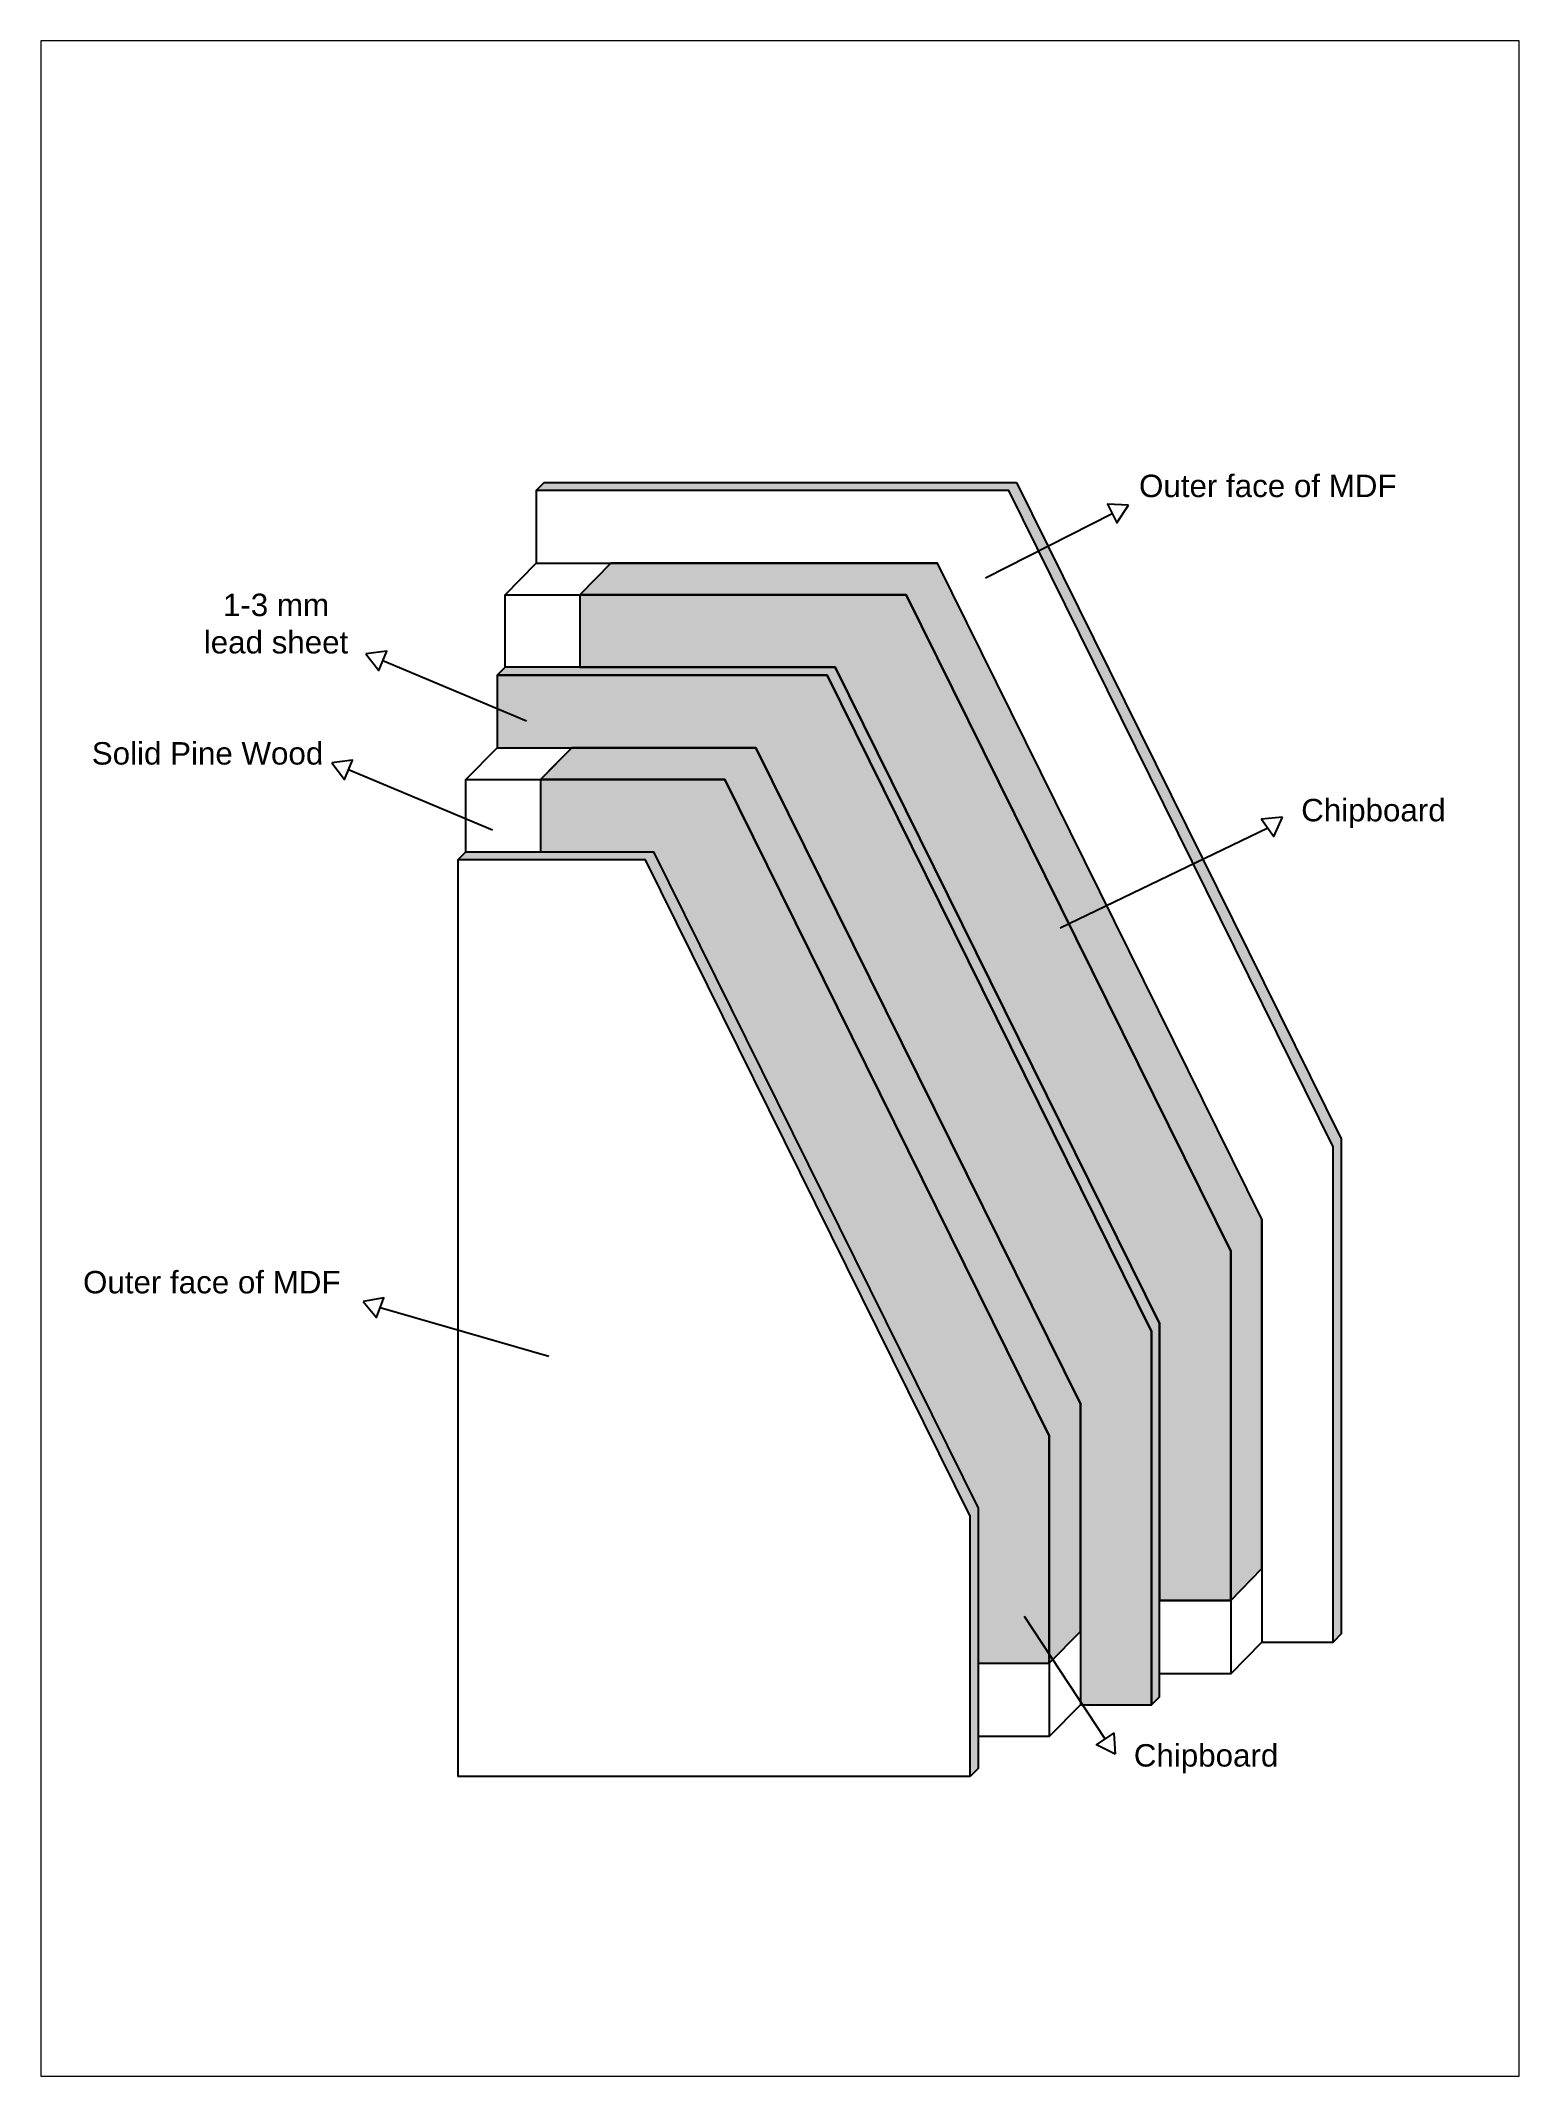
# Paper-space layout 'Presentación1 (4)' of a CAD drawing. Header units: millimetres. Extents: x 9 to 191, y 0 to 251.
# The model-space entities are those that its viewports show. They can reach past a viewport. Long polylines and large blocks are cut down to what shows.
import ezdxf

# ---------------------------------------------------------------- set-up
doc = ezdxf.new("R2010")
doc.units = ezdxf.units.MM
doc.layers.add('Capa1', color=252, linetype='Continuous')
doc.layers.add('Capa2', color=251, linetype='Continuous')
doc.layers.add('Capa3', color=7, linetype='Continuous', plot=False)
doc.styles.get("Standard").update_dxf_attribs({"font": 'txt.shx'})
pattern_1 = [(37.5, (0, 3000), (-0.48001, 14.682397), [0, -11.5824, 0, -12.954, 0, -12.3825]), (7.5, (0, 3000), (13.4857, 21.504753), [0, -6.2484, 0, -10.4394, 0, -4.0005]), (327.5, (-9.373, 3000), (23.729771, 0.043116), [0, -3.81, 0, -13.716, 0, -17.907]), (317.5, (-9.373, 3000), (22.906694, 6.68788), [0, -1.905, 0, -8.9916, 0, -10.287])]
pattern_2 = [(0, (0, 3000), (5.588, 2.54), [38.1, -5.08, 12.7, -2.54]), (0, (3.3782, 3001.27), (-2.54, 3.3782), [7.62, -0.8382, 15.24, -1.905]), (0, (1.27, 3002.159), (13.208, 1.7018), [20.32, -3.556, 10.16, -2.54])]

msp = doc.modelspace()

# ---------------------------------------------------------------- hatches: boundary and pattern name
at = {"layer": 'Capa1'}
for points in [[(8047.789, 5731.944), (8481.985, 4853.584), (8481.985, 4190.882), (8471.335, 4180.047), (8471.335, 4842.749), (8037.139, 5721.108), (7404.868, 5721.108), (7415.518, 5731.944)], [(7985.472, 4000), (7985.472, 4348.413), (7551.277, 5226.773), (7300, 5226.773), (7310.65, 5237.609), (7561.927, 5237.609), (7996.122, 4359.249), (7996.122, 4010.836)]]:
    msp.add_hatch(color=256, dxfattribs=at).paths.add_polyline_path(points)
h = msp.add_hatch(dxfattribs=at)
h.set_pattern_fill('AR-SAND', color=256, scale=0.3, style=0)
h.set_pattern_definition(pattern_1)
h.paths.add_polyline_path([(7504.868, 5624.199), (7463.084, 5581.686), (7900.106, 5581.686), (8334.302, 4703.326), (8334.302, 4235.699), (8376.086, 4278.212), (8376.086, 4745.839), (7941.891, 5624.199)])
h = msp.add_hatch(dxfattribs=at)
h.set_pattern_fill('AR-SAND', color=256, scale=0.3, style=0)
h.set_pattern_definition([(37.5, (20.892, 3021.257), (-0.48001, 14.682397), [0, -11.5824, 0, -12.954, 0, -12.3825]), (7.5, (20.892, 3021.257), (13.4857, 21.504753), [0, -6.2484, 0, -10.4394, 0, -4.0005]), (327.5, (11.52, 3021.257), (23.729771, 0.043116), [0, -3.81, 0, -13.716, 0, -17.907]), (317.5, (11.52, 3021.257), (22.906694, 6.68788), [0, -1.905, 0, -8.9916, 0, -10.287])])
h.paths.add_polyline_path([(7804.858, 5484.776), (8239.053, 4606.416), (8239.053, 4235.699), (8334.302, 4235.699), (8334.302, 4703.326), (7900.106, 5581.686), (7463.084, 5581.686), (7463.084, 5484.776)])
h = msp.add_hatch(dxfattribs=at)
h.set_pattern_fill('AR-SAND', color=256, scale=0.3, style=0)
h.set_pattern_definition(pattern_1)
h.paths.add_polyline_path([(7452.434, 5377.031), (7410.65, 5334.518), (7657.175, 5334.518), (8091.371, 4456.158), (8091.371, 4151.514), (8133.155, 4194.027), (8133.155, 4498.671), (7698.959, 5377.031)])
h = msp.add_hatch(dxfattribs=at)
h.set_pattern_fill('AR-SAND', color=256, scale=0.3, style=0)
h.set_pattern_definition([(37.5, (3411.612, 3384.66), (-0.48001, 14.682397), [0, -11.5824, 0, -12.954, 0, -12.3825]), (7.5, (3411.612, 3384.66), (13.4857, 21.50475), [0, -6.2484, 0, -10.4394, 0, -4.0005]), (327.5, (3402.239, 3384.66), (23.72977, 0.043116), [0, -3.81, 0, -13.716, 0, -17.907]), (317.5, (3402.24, 3384.66), (22.90669, 6.68788), [0, -1.905, 0, -8.9916, 0, -10.287])])
h.paths.add_polyline_path([(7410.65, 5334.518), (7410.65, 5237.609), (7561.927, 5237.609), (7996.122, 4359.249), (7996.122, 4151.514), (8091.371, 4151.514), (8091.371, 4456.158), (7657.175, 5334.518)])
at = {"layer": 'Capa2'}
h = msp.add_hatch(dxfattribs=at)
h.set_pattern_fill('AR-RROOF', color=256, scale=0.1, style=0)
h.set_pattern_definition(pattern_2)
h.paths.add_polyline_path([(7363.084, 5484.776), (7352.434, 5473.941), (7794.208, 5473.941), (8228.403, 4595.581), (8228.403, 4095.862), (8239.053, 4106.697), (8239.053, 4606.416), (7804.858, 5484.776)])
h = msp.add_hatch(dxfattribs=at)
h.set_pattern_fill('AR-RROOF', color=256, scale=0.1, style=0)
h.set_pattern_definition(pattern_2)
h.paths.add_polyline_path([(7352.434, 5473.941), (7352.434, 5377.031), (7698.959, 5377.031), (8133.155, 4498.671), (8133.155, 4095.862), (8228.403, 4095.862), (8228.403, 4595.581), (7794.208, 5473.941)])

# ---------------------------------------------------------------- linework, layer by layer
for p, q in [((7404.868, 5721.108), (7404.868, 5624.199)), ((8005.925, 5604.186), (8175.666, 5690.429)), ((7363.084, 5581.686), (7404.868, 5624.199)), ((7404.868, 5624.199), (7941.891, 5624.199)), ((7363.084, 5484.776), (7363.084, 5581.686)), ((7363.084, 5581.686), (7463.084, 5581.686)), ((7391.876, 5412.538), (7199.405, 5493.276)), ((7310.65, 5334.518), (7352.434, 5377.031)), ((7352.434, 5377.031), (7452.434, 5377.031)), ((7346.14, 5266.846), (7153.669, 5347.584)), ((7410.65, 5334.518), (7431.542, 5355.775)), ((7310.65, 5237.609), (7310.65, 5334.518)), ((7310.65, 5334.518), (7410.65, 5334.518)), ((8105.939, 5135.899), (8383.894, 5269.788)), ((7300, 5226.773), (7300, 4000)), ((8376.086, 4745.839), (8376.086, 4180.047)), ((7421.744, 4562.093), (7196.006, 4627.396)), ((8133.155, 4498.671), (8133.155, 4095.862)), ((8334.302, 4235.699), (8239.053, 4235.699)), ((8334.302, 4235.699), (8334.302, 4137.534)), ((8057.892, 4214.671), (8166.24, 4050.171)), ((8091.371, 4151.514), (8133.155, 4194.027)), ((8334.302, 4137.534), (8376.086, 4180.047)), ((8376.086, 4180.047), (8471.335, 4180.047)), ((8091.371, 4151.514), (8091.371, 4053.349)), ((8334.302, 4137.534), (8239.053, 4137.534)), ((8091.371, 4053.349), (8133.155, 4095.862)), ((8091.371, 4053.349), (7996.122, 4053.349)), ((7985.472, 4000), (7300, 4000))]:
    msp.add_line(p, q)
for points in [[(8047.789, 5731.944), (8481.985, 4853.584), (8481.985, 4190.882), (8471.335, 4180.047), (8471.335, 4842.749), (8037.139, 5721.108), (7404.868, 5721.108), (7415.518, 5731.944)], [(8197.335, 5701.438), (8169.31, 5702.939), (8182.023, 5677.919)], [(7804.858, 5484.776), (8239.053, 4606.416), (8239.053, 4235.699), (8334.302, 4235.699), (8334.302, 4703.326), (7900.106, 5581.686), (7463.084, 5581.686), (7463.084, 5484.776)], [(7176.992, 5502.677), (7193.977, 5480.336), (7204.833, 5506.216)], [(7363.084, 5484.776), (7352.434, 5473.941), (7794.208, 5473.941), (8228.403, 4595.581), (8228.403, 4095.862), (8239.053, 4106.697), (8239.053, 4606.416), (7804.858, 5484.776), (7363.084, 5484.776)], [(7131.256, 5356.985), (7148.241, 5334.644), (7159.097, 5360.524)], [(8403.626, 5283.979), (8375.702, 5281.181), (8392.087, 5258.396)], [(7985.472, 4000), (7985.472, 4348.413), (7551.277, 5226.773), (7300, 5226.773), (7310.65, 5237.609), (7561.927, 5237.609), (7996.122, 4359.249), (7996.122, 4010.836)], [(7173.139, 4635.632), (7191.251, 4614.193), (7200.761, 4640.598)], [(8179.63, 4029.887), (8154.529, 4042.44), (8177.951, 4057.902)]]:
    msp.add_lwpolyline(points, close=True)
for points in [[(7504.868, 5624.199), (7463.084, 5581.686), (7900.106, 5581.686), (8334.302, 4703.326), (8334.302, 4235.699), (8376.086, 4278.212), (8376.086, 4745.839), (7941.891, 5624.199), (7504.868, 5624.199)], [(7352.434, 5473.941), (7352.434, 5377.031), (7698.959, 5377.031), (8133.155, 4498.671), (8133.155, 4095.862), (8228.403, 4095.862), (8228.403, 4595.581), (7794.208, 5473.941), (7352.434, 5473.941)], [(7452.434, 5377.031), (7410.65, 5334.518), (7657.175, 5334.518), (8091.371, 4456.158), (8091.371, 4151.514), (8133.155, 4194.027), (8133.155, 4498.671), (7698.959, 5377.031), (7452.434, 5377.031)], [(7410.65, 5334.518), (7410.65, 5237.609), (7561.927, 5237.609), (7996.122, 4359.249), (7996.122, 4151.514), (8091.371, 4151.514), (8091.371, 4456.158), (7657.175, 5334.518), (7410.65, 5334.518)]]:
    msp.add_lwpolyline(points)

# ---------------------------------------------------------------- texts
at = {"char_height": 30, "attachment_point": 1}
for s, insert, width in [('{\\fArial|b0|i0|c0|p34;Outer face of MDF}', (8211.607, 5742.466), 427.02956), ('\\pxqc;{\\fArial|b0|i0|c0|p34;1-3 mm \\Plead sheet}', (6894.462, 5583.207), 324.27196), ('{\\fArial|b0|i0|c0|p34;Solid Pine Wood}', (6810.032, 5384.455), 334.63112), ('{\\fArial|b0|i0|c0|p34;Chipboard}', (8428.619, 5308.488), 480.78931), ('{\\fArial|b0|i0|c0|p34;Outer face of MDF}', (6798.325, 4676.66), 427.02956), ('{\\fArial|b0|i0|c0|p34;Chipboard}', (8204.623, 4043.337), 480.78931)]:
    msp.add_mtext(s, dxfattribs=dict(at, insert=insert, width=width))

psp = doc.layouts.new('Presentación1 (4)')

# ---------------------------------------------------------------- viewports
at = {"layer": 'Capa3'}
psp.add_viewport(center=(99.73, 125.68), size=(181.87, 250.405), view_center_point=(7731.095, 4960.991), view_height=2724.5129, dxfattribs=at)

doc.saveas('drawing.dxf')
